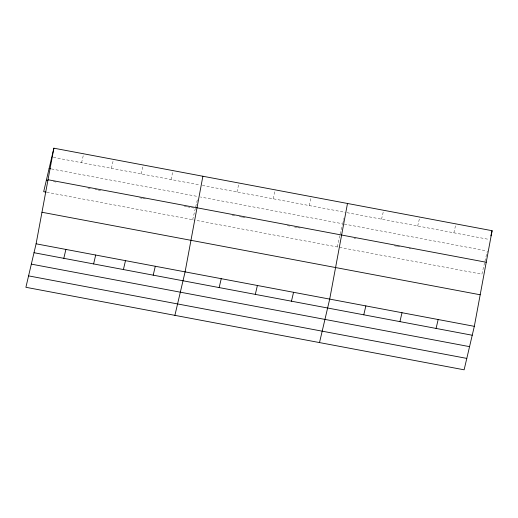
<?xml version="1.0" encoding="UTF-8"?>
<svg xmlns="http://www.w3.org/2000/svg" width="518" height="518" viewBox="0 0 518 518"><rect width="100%" height="100%" fill="white"/><g stroke="black" fill="none" stroke-linecap="round" stroke-linejoin="round"><path stroke-width="0.39" stroke-dasharray="2.59 1.94" d="M81.591 162.697L83.676 153.794M111.389 168.305L113.481 159.408M141.187 173.918L143.279 165.022M170.992 179.532L173.077 170.629M192.677 219.723L195.351 208.314M195.7 206.844L197.766 198.025M236.94 191.951L239.031 183.048M273.096 198.757L275.181 189.86M309.246 205.568L311.337 196.665M337.289 246.956L339.963 235.541M340.313 234.071L341.174 230.4M341.343 229.662L342.722 223.782L200.466 196.995M342.89 223.07L343.557 220.221M343.725 219.509L344.062 218.078M381.552 219.179L383.644 210.282M417.709 225.99L419.794 217.087M453.859 232.796L455.95 223.899M484.576 262.775L481.902 274.184L195.823 220.312M484.926 261.305L487.334 251.016M53.36 157.381L200.006 184.997M202.357 185.438L345.402 212.374M346.969 212.671L489.225 239.458M51.47 168.939L198.109 196.555M344.295 224.08L486.551 250.867M53.419 181.585L56.553 182.174M87.918 188.079L90.274 188.52M94.975 189.407L97.332 189.853M98.116 190.002L101.25 190.592M139.679 197.824L142.029 198.271M142.813 198.42L145.953 199.009M184.376 206.242L186.726 206.688M187.51 206.831L190.65 207.427M191.433 207.569L193.784 208.016M232.291 215.268L234.648 215.708M239.368 216.602L241.725 217.042M242.508 217.191L245.655 217.78M287.309 225.628L289.666 226.068M294.379 226.962L296.736 227.402M297.526 227.551L300.667 228.14M354.111 238.209L355.685 238.5M394.198 245.752L396.555 246.199M397.338 246.348L399.695 246.788M409.129 248.569L410.703 248.86M46.821 192.256L195.033 220.163"/><path stroke-width="0.78" d="M36.098 243.816L53.878 148.187L492.1 230.704L474.32 326.334L464.122 369.813L25.9 287.296L36.098 243.816L474.32 326.334M202.875 176.243L185.094 271.872L174.896 315.352M347.487 203.477L329.707 299.106L319.509 342.586M53.878 148.187L43.68 191.666L46.037 192.107M63.811 258.327L65.896 249.423M93.609 263.934L95.694 255.037M123.407 269.548L125.492 260.651M153.205 275.162L155.296 266.258M219.159 287.581L221.244 278.678M255.309 294.386L257.401 285.489M291.466 301.198L293.551 292.294M363.772 314.814L365.857 305.911M399.922 321.62L402.013 312.717M436.078 328.425L438.163 319.528M490.883 235.897L492.1 230.704M49.119 168.499L50.686 168.79M48.012 179.74L486.234 262.263M46.361 180.251L47.928 180.549M41.964 212.257L480.186 294.774M34.013 252.713L472.228 335.237M31.333 264.128L469.554 346.646M28.574 275.88L466.796 358.404"/></g></svg>
